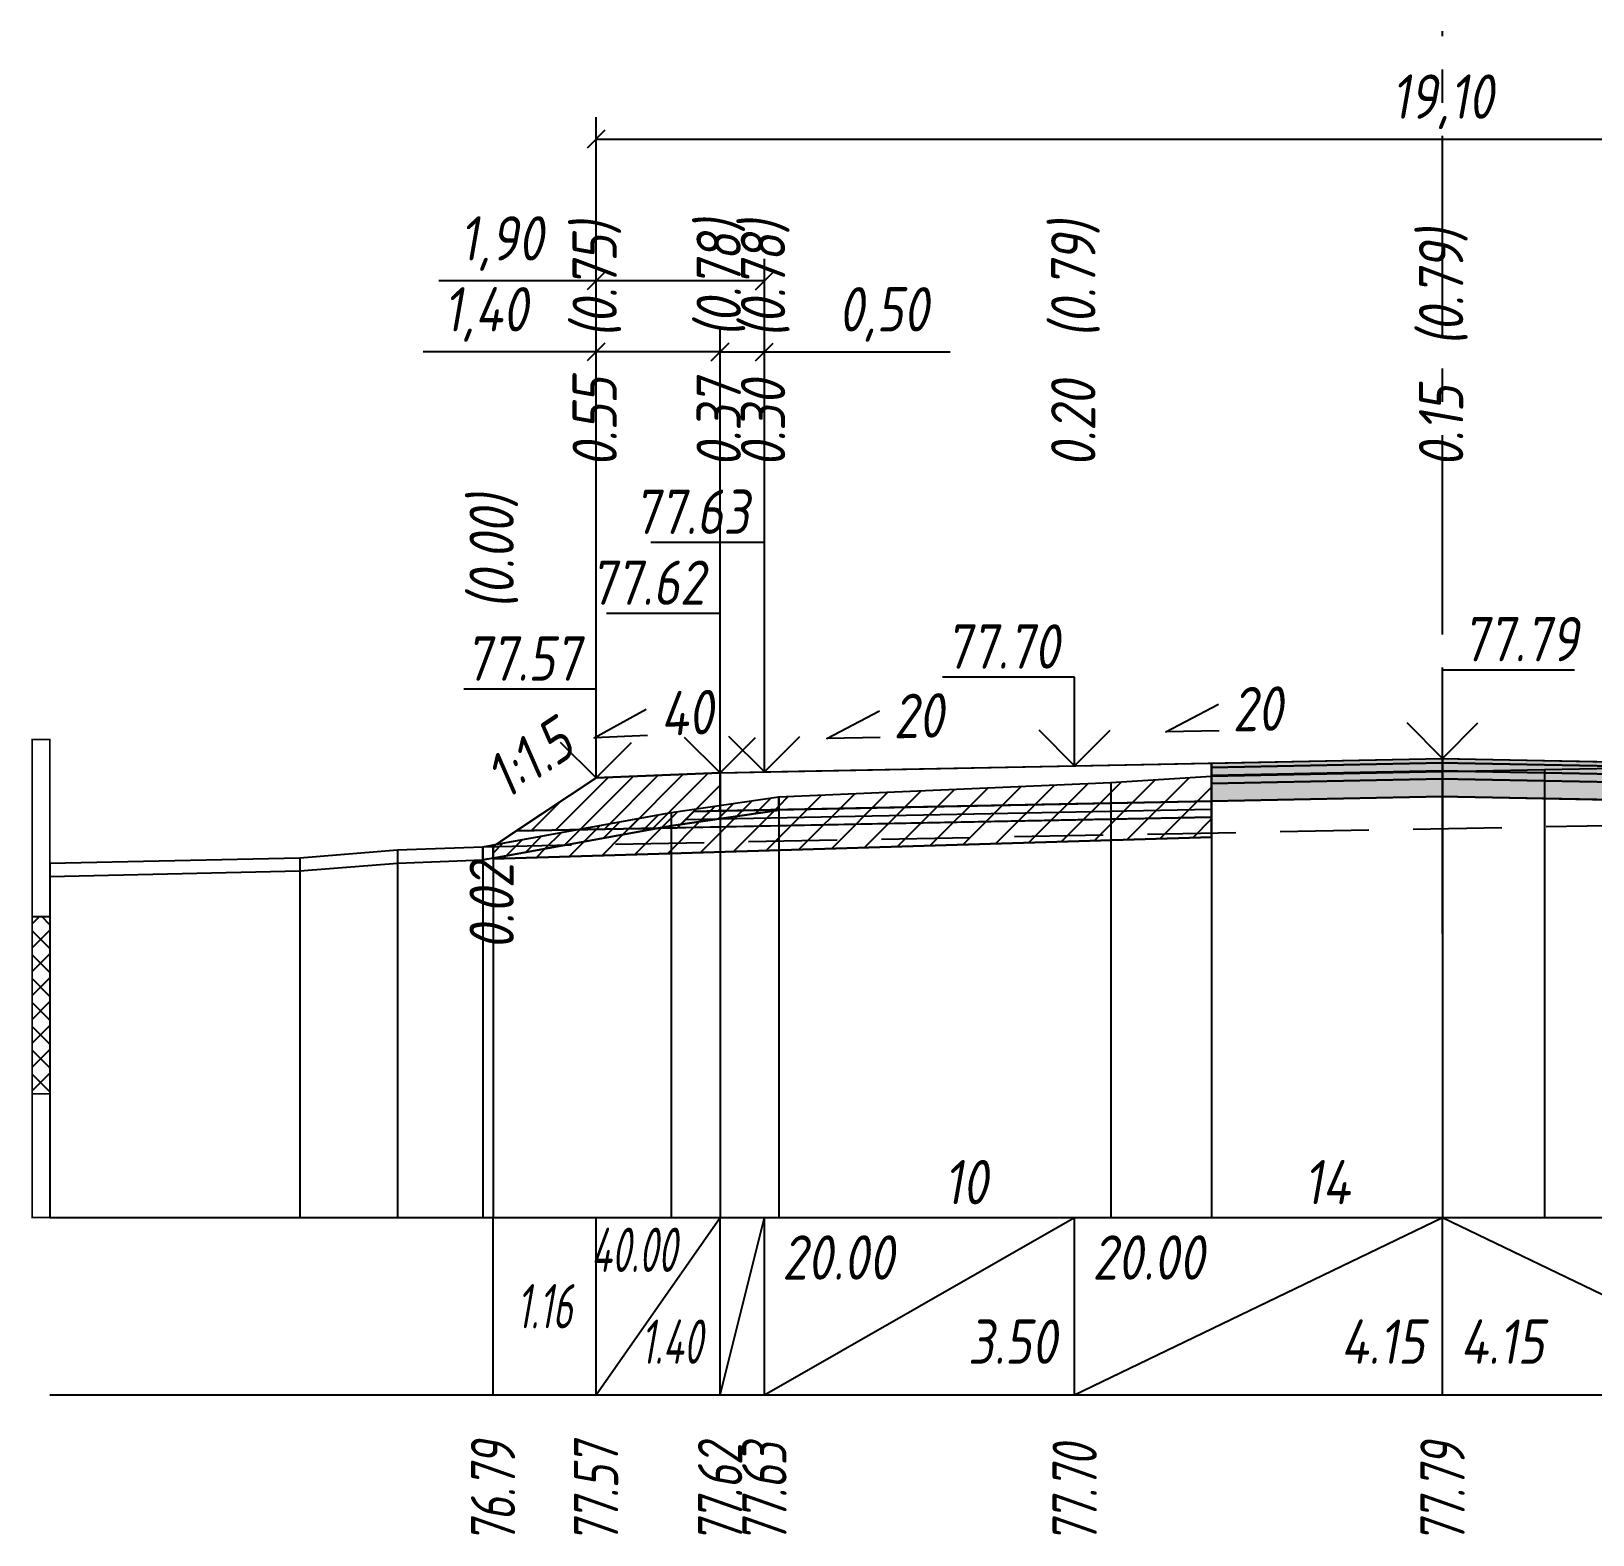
# Model space of a CAD drawing. Extents: x -717 to 1451, y -133302 to 233.
# Drawn here: x 78.9 to 167, y -18704.9 to -18620.1 of the extents above; entities that cross this region are included whole.
import ezdxf
from ezdxf.enums import TextEntityAlignment as Align

# ---------------------------------------------------------------- set-up
doc = ezdxf.new("R2010")
doc.units = 0
doc.linetypes.add('осевая2', pattern=[1.125, 0.75, -0.125, 0.125, -0.125])
doc.linetypes.add('штриховая', pattern=[0.75, 0.5, -0.25])
for name, color, linetype in [('Интерполированный поперечник', 2, 'Continuous'), ('Код_514', 1, 'Continuous'), ('Контур_0', 7, 'Continuous'), ('Контур_2521', 7, 'Continuous'), ('Контур_2564', 7, 'Continuous'), ('Контур_2660', 7, 'Continuous'), ('Контур_2665', 7, 'Continuous'), ('Контур_400', 7, 'Continuous'), ('Контур_508', 7, 'Continuous'), ('Контур_512', 7, 'Continuous'), ('Контур_513', 7, 'Continuous'), ('Контур_818', 7, 'Continuous'), ('Красный поперечник', 1, 'Continuous'), ('Линейка абсолютных высот', 7, 'Continuous'), ('Объём_2501', 7, 'Continuous'), ('Объём_2564', 7, 'Continuous'), ('Объём_2650', 7, 'Continuous'), ('Объём_2660', 7, 'Continuous'), ('Объём_2661', 7, 'Continuous'), ('Объём_2665', 7, 'Continuous'), ('Объём_2666', 7, 'Continuous'), ('Объём_2667', 7, 'Continuous'), ('Объём_2668', 7, 'Continuous'), ('Объём_2669', 7, 'Continuous'), ('Объём_2675', 7, 'Continuous'), ('Объём_2753', 7, 'Continuous'), ('Ось', 1, 'осевая2'), ('Откосы', 7, 'Continuous'), ('Отметки покрытия', 7, 'Continuous'), ('Рабочие отметки', 7, 'Continuous'), ('Рабочие отметки доп.', 7, 'Continuous'), ('Слои выравнивания', 7, 'Continuous'), ('Таблица', 7, 'Continuous'), ('Уклоны проезжей части', 7, 'Continuous'), ('Черный поперечник', 3, 'Continuous')]:
    doc.layers.add(name, color=color, linetype=linetype)
for name, color, linetype, true_color in [('Контур_2540', 2, 'Continuous', 0xffff00), ('Контур_2560', 2, 'Continuous', 0xffff00), ('Контур_2561', 7, 'Continuous', 0xff8040), ('Контур_2562', 3, 'Continuous', 0x00ff00), ('Контур_2563', 7, 'Continuous', 0xff8000), ('Контур_2570', 7, 'Continuous', 0x80ff00), ('Контур_2725', 7, 'Continuous', 0x323232), ('Контур_2736', 4, 'Continuous', 0x00ffff), ('Контур_2737', 4, 'Continuous', 0x00ffff), ('Контур_2738', 4, 'Continuous', 0x00ffff), ('Контур_2739', 4, 'Continuous', 0x00ffff), ('Контур_2741', 4, 'Continuous', 0x00ffff), ('Контур_2742', 4, 'Continuous', 0x00ffff), ('Контур_2743', 4, 'Continuous', 0x00ffff), ('Контур_2744', 7, 'Continuous', 0xa4ffff), ('Контур_2745', 7, 'Continuous', 0xa4ffff), ('Контур_2747', 4, 'Continuous', 0x00ffff), ('Контур_2748', 4, 'Continuous', 0x00ffff), ('Контур_2749', 4, 'Continuous', 0x00ffff), ('Контур_2750', 4, 'Continuous', 0x00ffff), ('Контур_2751', 4, 'Continuous', 0x00ffff), ('Контур_2752', 4, 'Continuous', 0x00ffff), ('Контур_2760', 7, 'Continuous', 0x323232), ('Контур_2761', 7, 'Continuous', 0x323232), ('Контур_2762', 7, 'Continuous', 0x323232), ('Контур_2763', 7, 'Continuous', 0x323232), ('Контур_402', 7, 'Continuous', 0xff6464), ('Контур_703', 4, 'Continuous', 0x00ffff), ('Контур_705', 4, 'Continuous', 0x00ffff), ('Контур_707', 4, 'Continuous', 0x00ffff), ('Контур_720', 131, 'Continuous', 0xaaffff), ('Объём_2500', 7, 'Continuous', 0xc0c0c0), ('Объём_2520', 7, 'Continuous', 0x80ffff), ('Объём_2540', 2, 'Continuous', 0xffff00), ('Объём_2560', 2, 'Continuous', 0xffff00), ('Объём_2561', 7, 'Continuous', 0xff8040), ('Объём_2562', 3, 'Continuous', 0x00ff00), ('Объём_2563', 7, 'Continuous', 0xff8000), ('Объём_2570', 7, 'Continuous', 0x80ff00), ('Объём_2600', 7, 'Continuous', 0x808000), ('Объём_2746', 2, 'Continuous', 0xffff00)]:
    doc.layers.add(name, color=color, linetype=linetype, true_color=true_color)
doc.styles.get("Standard").update_dxf_attribs({"font": 'txt', "height": 2.5})
doc.styles.add('М', font='romand.shx', dxfattribs={"width": 0.8, "oblique": 10, "height": 2.5})
doc.dimstyles.new('ISO-25', dxfattribs={"dimtxt": 2.5, "dimasz": 2.5, "dimexe": 1.25, "dimexo": 0.625, "dimtad": 1, "dimtxsty": 'Standard', "dimcen": 2.5, "dimadec": 0, "dimazin": 0, "dimtfac": 1, "dimtmove": 0, "dimatfit": 3, "dimfxl": 1, "dimarcsym": 0})

# ---------------------------------------------------------------- blocks, each defined once
blk = doc.blocks.new('_Oblique')
at = {"color": 0, "linetype": 'ByBlock', "lineweight": -2}
blk.add_line((-0.5, -0.5), (0.5, 0.5), dxfattribs=at)
blk = doc.blocks.new('*D442')
at = {"color": 0, "lineweight": -2, "transparency": 16777216}
for p, q in [((110.811, -18661.625), (110.811, -18636.905)), ((117.811, -18661.345), (117.811, -18636.905)), ((110.811, -18638.155), (101.057, -18638.155)), ((117.811, -18638.155), (110.811, -18638.155))]:
    blk.add_line(p, q, dxfattribs=at)
at = {"layer": 'Defpoints', "color": 0, "transparency": 16777216}
for p in [(117.811, -18638.155), (110.811, -18662.25), (117.811, -18661.97)]:
    blk.add_point(p, dxfattribs=at)
at = {"color": 0, "lineweight": -2, "transparency": 16777216, "rotation": 180}
blk.add_blockref('_Oblique', (110.811, -18638.155), dxfattribs=at)
at = {"color": 0, "lineweight": -2, "transparency": 16777216}
blk.add_blockref('_Oblique', (117.811, -18638.155), dxfattribs=at)
at = {"color": 0, "transparency": 16777216, "insert": (104.597, -18636.042), "char_height": 2.5, "width": 8.75, "attachment_point": 5, "style": 'М'}
blk.add_mtext('1,40', dxfattribs=at)
blk = doc.blocks.new('*D444')
at = {"color": 0, "lineweight": -2, "transparency": 16777216}
for p, q in [((117.811, -18661.345), (117.811, -18636.905)), ((120.311, -18661.295), (120.311, -18636.905)), ((117.811, -18638.155), (120.311, -18638.155)), ((120.311, -18638.155), (130.794, -18638.155))]:
    blk.add_line(p, q, dxfattribs=at)
at = {"layer": 'Defpoints', "color": 0, "transparency": 16777216}
for p in [(120.311, -18638.155), (117.811, -18661.97), (120.311, -18661.92)]:
    blk.add_point(p, dxfattribs=at)
at = {"color": 0, "lineweight": -2, "transparency": 16777216, "rotation": 180}
blk.add_blockref('_Oblique', (117.811, -18638.155), dxfattribs=at)
at = {"color": 0, "lineweight": -2, "transparency": 16777216}
blk.add_blockref('_Oblique', (120.311, -18638.155), dxfattribs=at)
at = {"color": 0, "transparency": 16777216, "insert": (127.033, -18636.042), "char_height": 2.5, "width": 9.16667, "attachment_point": 5, "style": 'М'}
blk.add_mtext('0,50', dxfattribs=at)
blk = doc.blocks.new('*D447')
at = {"color": 0, "lineweight": -2, "transparency": 16777216}
for p, q in [((110.811, -18661.625), (110.811, -18632.905)), ((120.311, -18661.295), (120.311, -18632.905)), ((110.811, -18634.155), (101.943, -18634.155)), ((120.311, -18634.155), (110.811, -18634.155))]:
    blk.add_line(p, q, dxfattribs=at)
at = {"layer": 'Defpoints', "color": 0, "transparency": 16777216}
for p in [(120.311, -18634.155), (110.811, -18662.25), (120.311, -18661.92)]:
    blk.add_point(p, dxfattribs=at)
at = {"color": 0, "lineweight": -2, "transparency": 16777216, "rotation": 180}
blk.add_blockref('_Oblique', (110.811, -18634.155), dxfattribs=at)
at = {"color": 0, "lineweight": -2, "transparency": 16777216}
blk.add_blockref('_Oblique', (120.311, -18634.155), dxfattribs=at)
at = {"color": 0, "transparency": 16777216, "insert": (105.483, -18632.042), "char_height": 2.5, "width": 8.75, "attachment_point": 5, "style": 'М'}
blk.add_mtext('1,90', dxfattribs=at)
blk = doc.blocks.new('*D448')
at = {"color": 0, "lineweight": -2, "transparency": 16777216}
for p, q in [((110.811, -18661.625), (110.811, -18624.905)), ((206.311, -18661.625), (206.311, -18624.905)), ((110.811, -18626.155), (206.311, -18626.155))]:
    blk.add_line(p, q, dxfattribs=at)
at = {"layer": 'Defpoints', "color": 0, "transparency": 16777216}
for p in [(206.311, -18626.155), (110.811, -18662.25), (206.311, -18662.25)]:
    blk.add_point(p, dxfattribs=at)
at = {"color": 0, "lineweight": -2, "transparency": 16777216, "rotation": 180}
blk.add_blockref('_Oblique', (110.811, -18626.155), dxfattribs=at)
at = {"color": 0, "lineweight": -2, "transparency": 16777216}
blk.add_blockref('_Oblique', (206.311, -18626.155), dxfattribs=at)
at = {"color": 0, "transparency": 16777216, "insert": (158.561, -18624.042), "char_height": 2.5, "width": 10.41667, "attachment_point": 5, "style": 'М'}
blk.add_mtext('19,10', dxfattribs=at)

msp = doc.modelspace()

# ---------------------------------------------------------------- hatches: boundary and pattern name
at = {"layer": 'Линейка абсолютных высот'}
h = msp.add_hatch(dxfattribs=at)
h.set_pattern_fill('ANSI37', scale=0.30000001, style=0)
h.paths.add_polyline_path([(80, -18680.021), (80, -18670.021), (79, -18670.021), (79, -18680.021)])
at = {"layer": 'Объём_2563'}
h = msp.add_hatch(dxfattribs=at)
h.set_pattern_fill('ANSI31', color=256, scale=0.3)
h.paths.add_polyline_path([(110.811, -18662.187), (117.811, -18661.907), (117.811, -18664.057), (116.311, -18664.087), (115.393, -18665.006), (106.311, -18665.187)])
at = {"layer": 'Объём_2570'}
h = msp.add_hatch(dxfattribs=at)
h.set_pattern_fill('ANSI31', color=256, scale=0.2)
h.paths.add_polyline_path([(121.119, -18664.005), (115.056, -18664.892), (105, -18666.717), (105, -18665.967), (115.056, -18664.142), (121.119, -18663.255)])
at = {"layer": 'Объём_2600'}
h = msp.add_hatch(dxfattribs=at)
h.set_pattern_fill('ANSI31', color=6, scale=0.4)
h.paths.add_polyline_path([(139.859, -18662.444), (145.539, -18662.088), (145.539, -18665.533), (105, -18666.749), (105, -18666.717), (115.056, -18664.892), (121.119, -18664.005), (121.119, -18663.255)])
at = {"layer": 'Слои выравнивания'}
for color, points in [(2, [(145.539, -18661.353), (158.561, -18661.092), (158.561, -18661.342), (145.539, -18661.603)]), (3, [(145.539, -18661.603), (158.561, -18661.342), (158.561, -18661.792), (145.539, -18662.053)]), (2, [(158.561, -18661.092), (159.419, -18661.11), (164.313, -18661.207), (170.243, -18661.326), (179.311, -18661.507), (182.51, -18661.571), (188.713, -18661.695), (194.306, -18661.807), (194.306, -18662.057), (188.713, -18661.945), (182.51, -18661.821), (179.311, -18661.757), (170.243, -18661.576), (164.313, -18661.457), (159.419, -18661.36), (158.561, -18661.342)]), (3, [(158.561, -18661.342), (159.419, -18661.36), (164.313, -18661.457), (170.243, -18661.576), (179.311, -18661.757), (182.51, -18661.821), (188.713, -18661.945), (194.306, -18662.057), (194.306, -18662.507), (188.713, -18662.395), (182.51, -18662.271), (179.311, -18662.207), (170.243, -18662.026), (164.313, -18661.907), (159.419, -18661.81), (158.561, -18661.792)]), (4, [(145.539, -18662.053), (158.561, -18661.792), (158.561, -18662.242), (145.539, -18662.503)]), (5, [(145.539, -18662.503), (158.561, -18662.242), (158.561, -18663.242), (145.539, -18663.503)]), (4, [(158.561, -18661.792), (159.419, -18661.81), (164.313, -18661.907), (170.243, -18662.026), (179.311, -18662.207), (182.51, -18662.271), (188.713, -18662.395), (194.306, -18662.507), (194.306, -18662.957), (188.713, -18662.845), (182.51, -18662.721), (179.311, -18662.657), (170.243, -18662.476), (164.313, -18662.357), (159.419, -18662.26), (158.561, -18662.242)]), (5, [(158.561, -18662.242), (159.419, -18662.26), (164.313, -18662.357), (170.243, -18662.476), (179.311, -18662.657), (182.51, -18662.721), (188.713, -18662.845), (194.306, -18662.957), (194.306, -18663.957), (188.713, -18663.845), (182.51, -18663.721), (179.311, -18663.657), (170.243, -18663.476), (164.313, -18663.357), (159.419, -18663.26), (158.561, -18663.242)])]:
    msp.add_hatch(color=color, dxfattribs=at).paths.add_polyline_path(points)

# ---------------------------------------------------------------- linework, layer by layer
at = {"layer": 'Интерполированный поперечник', "linetype": 'штриховая', "ltscale": 10, "flags": 128}
msp.add_lwpolyline([(104.42, -18666.072), (223.152, -18663.826)], dxfattribs=at)
at = {"layer": 'Код_514'}
for p, q in [((105, -18697), (105, -18687)), ((110.811, -18697), (110.811, -18687)), ((110.811, -18697), (117.811, -18687)), ((117.811, -18697), (117.811, -18687)), ((117.811, -18697), (120.311, -18687)), ((120.311, -18697), (120.311, -18687)), ((120.311, -18697), (137.811, -18687)), ((137.811, -18697), (137.811, -18687)), ((137.811, -18697), (158.561, -18687)), ((158.561, -18697), (158.561, -18687)), ((158.561, -18687), (179.311, -18697))]:
    msp.add_line(p, q, dxfattribs=at)
at = {"layer": 'Контур_0', "flags": 128}
for points in [[(117.811, -18661.907), (145.539, -18661.353), (145.539, -18663.503), (117.811, -18664.057), (117.811, -18661.907), (117.811, -18661.907)], [(110.811, -18662.187), (105, -18666.062), (105, -18666.062), (105, -18666.062), (105, -18666.062), (105, -18666.062), (105, -18666.062), (105, -18666.062), (105, -18666.062), (105, -18666.062), (105, -18666.062), (105, -18666.062), (105, -18666.062), (105, -18666.062), (105, -18666.062), (105, -18666.062)], [(110.811, -18662.187), (105, -18666.062), (105, -18666.062), (105, -18666.062), (105, -18666.062), (105, -18666.062), (105, -18666.062), (105, -18666.062), (105, -18666.062), (105, -18666.062), (105, -18666.062), (105, -18666.062), (105, -18666.062), (105, -18666.062), (105, -18666.062), (105, -18666.062), (105, -18666.062), (105, -18666.062), (105, -18666.062), (105, -18666.062), (105, -18666.062), (105, -18666.062), (105, -18666.062), (105, -18666.062), (105, -18666.062), (105, -18666.062), (105, -18666.062), (105, -18666.062), (105, -18666.062), (105, -18666.062)], [(106.311, -18665.187), (115.393, -18665.006), (116.311, -18664.087), (117.811, -18664.057)], [(116.311, -18664.087), (145.539, -18663.503), (145.539, -18664.403), (115.393, -18665.006), (116.311, -18664.087), (116.311, -18664.087)]]:
    msp.add_lwpolyline(points, dxfattribs=at)
at = {"layer": 'Контур_2521', "color": 250, "flags": 128}
msp.add_lwpolyline([(115.852, -18664.547), (145.539, -18663.953)], dxfattribs=at)
at = {"layer": 'Контур_2540', "flags": 128}
msp.add_lwpolyline([(106.311, -18665.187), (145.539, -18664.403), (145.539, -18665.533), (105, -18666.749), (105, -18666.062), (106.311, -18665.187), (106.311, -18665.187)], dxfattribs=at)
at = {"layer": 'Контур_2560', "flags": 128}
msp.add_lwpolyline([(110.811, -18662.187), (110.811, -18662.187), (110.811, -18662.187), (117.811, -18661.907)], dxfattribs=at)
at = {"layer": 'Контур_2561', "flags": 128}
msp.add_lwpolyline([(117.811, -18661.907), (117.811, -18661.907), (110.811, -18662.187), (110.811, -18662.187), (117.811, -18661.907)], dxfattribs=at)
at = {"layer": 'Контур_2562', "flags": 128}
msp.add_lwpolyline([(110.811, -18662.187), (110.811, -18662.187), (110.811, -18662.187), (110.811, -18662.187), (110.811, -18662.187)], dxfattribs=at)
at = {"layer": 'Контур_2563', "flags": 128}
msp.add_lwpolyline([(110.811, -18662.187), (117.811, -18661.907), (117.811, -18664.057), (116.311, -18664.087), (115.393, -18665.006), (106.311, -18665.187), (110.811, -18662.187), (110.811, -18662.187)], dxfattribs=at)
at = {"layer": 'Контур_2564', "flags": 128}
msp.add_lwpolyline([(110.811, -18662.187), (117.811, -18661.907)], dxfattribs=at)
at = {"layer": 'Контур_2570', "flags": 128}
msp.add_lwpolyline([(80, -18667.75), (94.1, -18667.443), (99.607, -18667.003), (104.42, -18666.822), (104.42, -18666.822), (115.056, -18664.892), (121.119, -18664.005), (121.119, -18663.255), (139.859, -18662.444), (145.539, -18662.088), (158.561, -18661.827), (164.313, -18661.711), (170.243, -18661.608)], dxfattribs=at)
at = {"layer": 'Контур_2660', "flags": 128}
msp.add_lwpolyline([(105, -18666.749), (145.539, -18665.533)], dxfattribs=at)
at = {"layer": 'Контур_2665', "flags": 128}
msp.add_lwpolyline([(110.811, -18662.187), (110.811, -18662.187)], dxfattribs=at)
at = {"layer": 'Контур_2725', "flags": 128}
msp.add_lwpolyline([(145.539, -18663.503), (158.561, -18663.242), (159.419, -18663.26), (164.313, -18663.357), (170.243, -18663.476), (179.311, -18663.657), (182.51, -18663.721), (188.713, -18663.845), (194.306, -18663.957)], dxfattribs=at)
at = {"layer": 'Контур_2736', "flags": 128}
msp.add_lwpolyline([(110.811, -18662.187), (105, -18666.062)], dxfattribs=at)
at = {"layer": 'Контур_2737', "flags": 128}
msp.add_lwpolyline([(105, -18666.062), (105, -18666.062)], dxfattribs=at)
at = {"layer": 'Контур_2738', "flags": 128}
msp.add_lwpolyline([(105, -18666.062), (105, -18666.062)], dxfattribs=at)
at = {"layer": 'Контур_2739', "flags": 128}
msp.add_lwpolyline([(105, -18666.062), (105, -18666.062)], dxfattribs=at)
at = {"layer": 'Контур_2741', "flags": 128}
msp.add_lwpolyline([(105, -18666.062), (105, -18666.062)], dxfattribs=at)
at = {"layer": 'Контур_2742', "flags": 128}
msp.add_lwpolyline([(105, -18666.062), (105, -18666.062)], dxfattribs=at)
at = {"layer": 'Контур_2743', "flags": 128}
msp.add_lwpolyline([(105, -18666.062), (105, -18666.062)], dxfattribs=at)
at = {"layer": 'Контур_2744', "flags": 128}
msp.add_lwpolyline([(105, -18666.062), (105, -18666.062)], dxfattribs=at)
msp.add_lwpolyline([(105, -18666.062), (105, -18666.062)], dxfattribs=at)
msp.add_lwpolyline([(105, -18666.062), (105, -18666.062)], dxfattribs=at)
msp.add_lwpolyline([(105, -18666.062), (105, -18666.062)], dxfattribs=at)
msp.add_lwpolyline([(105, -18666.062), (105, -18666.062)], dxfattribs=at)
msp.add_lwpolyline([(105, -18666.062), (105, -18666.062)], dxfattribs=at)
at = {"layer": 'Контур_2745', "flags": 128}
msp.add_lwpolyline([(105, -18666.062), (105, -18666.062)], dxfattribs=at)
msp.add_lwpolyline([(105, -18666.062), (105, -18666.062)], dxfattribs=at)
msp.add_lwpolyline([(105, -18666.062), (105, -18666.062)], dxfattribs=at)
msp.add_lwpolyline([(105, -18666.062), (105, -18666.062)], dxfattribs=at)
msp.add_lwpolyline([(105, -18666.062), (105, -18666.062)], dxfattribs=at)
msp.add_lwpolyline([(105, -18666.062), (105, -18666.062)], dxfattribs=at)
at = {"layer": 'Контур_2747', "flags": 128}
msp.add_lwpolyline([(105, -18666.062), (105, -18666.062)], dxfattribs=at)
at = {"layer": 'Контур_2748', "flags": 128}
msp.add_lwpolyline([(105, -18666.062), (105, -18666.062)], dxfattribs=at)
at = {"layer": 'Контур_2749', "flags": 128}
msp.add_lwpolyline([(105, -18666.062), (105, -18666.062)], dxfattribs=at)
at = {"layer": 'Контур_2750', "flags": 128}
msp.add_lwpolyline([(105, -18666.062), (105, -18666.062)], dxfattribs=at)
at = {"layer": 'Контур_2751', "flags": 128}
msp.add_lwpolyline([(105, -18666.062), (105, -18666.062)], dxfattribs=at)
at = {"layer": 'Контур_2752', "flags": 128}
msp.add_lwpolyline([(105, -18666.062), (105, -18666.062)], dxfattribs=at)
at = {"layer": 'Контур_2760', "flags": 128}
msp.add_lwpolyline([(145.539, -18661.353), (158.561, -18661.092), (159.419, -18661.11), (164.313, -18661.207), (170.243, -18661.326), (179.311, -18661.507), (182.51, -18661.571), (188.713, -18661.695), (194.306, -18661.807)], dxfattribs=at)
at = {"layer": 'Контур_2761', "flags": 128}
msp.add_lwpolyline([(145.539, -18661.603), (158.561, -18661.342), (159.419, -18661.36), (164.313, -18661.457), (170.243, -18661.576), (179.311, -18661.757), (182.51, -18661.821), (188.713, -18661.945), (194.306, -18662.057)], dxfattribs=at)
at = {"layer": 'Контур_2762', "flags": 128}
msp.add_lwpolyline([(145.539, -18662.053), (158.561, -18661.792), (159.419, -18661.81), (164.313, -18661.907), (170.243, -18662.026), (179.311, -18662.207), (182.51, -18662.271), (188.713, -18662.395), (194.306, -18662.507)], dxfattribs=at)
at = {"layer": 'Контур_2763', "flags": 128}
msp.add_lwpolyline([(145.539, -18662.503), (158.561, -18662.242), (159.419, -18662.26), (164.313, -18662.357), (170.243, -18662.476), (179.311, -18662.657), (182.51, -18662.721), (188.713, -18662.845), (194.306, -18662.957)], dxfattribs=at)
at = {"layer": 'Контур_400', "flags": 128}
for points in [[(117.811, -18661.907), (120.311, -18661.857), (120.311, -18661.857), (120.311, -18661.857), (120.311, -18661.857), (120.311, -18661.857), (120.311, -18661.857), (137.811, -18661.507), (158.561, -18661.092)], [(158.561, -18661.092), (179.311, -18661.507), (196.811, -18661.857), (196.811, -18661.857), (196.811, -18661.857), (196.811, -18661.857), (196.811, -18661.857), (196.811, -18661.857), (199.311, -18661.907)]]:
    msp.add_lwpolyline(points, dxfattribs=at)
at = {"layer": 'Контур_402', "flags": 128}
msp.add_lwpolyline([(105, -18666.749), (145.539, -18665.533), (145.539, -18663.503), (158.561, -18663.242), (194.306, -18663.957), (194.306, -18666.215), (213.203, -18666.782)], dxfattribs=at)
at = {"layer": 'Контур_508', "flags": 128}
msp.add_lwpolyline([(105, -18666.749), (145.539, -18665.533), (145.539, -18663.503), (158.561, -18663.242), (194.306, -18663.957), (194.306, -18666.215), (213.203, -18666.782), (213.203, -18665.903), (213.885, -18665.903), (216.82, -18663.946)], dxfattribs=at)
at = {"layer": 'Контур_512', "flags": 128}
msp.add_lwpolyline([(105, -18666.749), (145.539, -18665.533)], dxfattribs=at)
at = {"layer": 'Контур_513', "flags": 128}
msp.add_lwpolyline([(105, -18666.749), (145.539, -18665.533), (145.539, -18663.503), (158.561, -18663.242), (194.306, -18663.957), (194.306, -18666.215), (213.203, -18666.782), (213.203, -18665.903), (213.885, -18665.903), (216.82, -18663.946)], dxfattribs=at)
at = {"layer": 'Контур_703', "flags": 128}
for points in [[(110.811, -18662.187), (105, -18666.062)], [(105, -18666.062), (105, -18666.062)]]:
    msp.add_lwpolyline(points, dxfattribs=at)
at = {"layer": 'Контур_705', "flags": 128}
msp.add_lwpolyline([(105, -18666.062), (105, -18666.062)], dxfattribs=at)
at = {"layer": 'Контур_707', "flags": 128}
msp.add_lwpolyline([(105, -18666.062), (105, -18666.062)], dxfattribs=at)
at = {"layer": 'Контур_720', "flags": 128}
msp.add_lwpolyline([(105, -18666.062), (105, -18666.062)], dxfattribs=at)
at = {"layer": 'Контур_818', "flags": 128}
msp.add_lwpolyline([(105, -18666.717), (115.056, -18664.892), (121.119, -18664.005), (121.119, -18663.255), (139.859, -18662.444), (145.539, -18662.088), (158.561, -18661.827), (164.313, -18661.711), (170.243, -18661.608), (188.713, -18661.929), (194.306, -18662.045), (210.89, -18662.997), (215.607, -18663.303), (215.611, -18663.299), (215.611, -18664.049), (216.82, -18664.137)], dxfattribs=at)
at = {"layer": 'Красный поперечник'}
for p, q in [((120.311, -18661.857), (137.811, -18661.507)), ((137.811, -18661.507), (158.561, -18661.092)), ((158.561, -18661.092), (179.311, -18661.507)), ((105, -18666.062), (110.811, -18662.187)), ((110.811, -18662.187), (117.811, -18661.907)), ((117.811, -18661.907), (120.311, -18661.857)), ((145.539, -18665.533), (145.539, -18687)), ((105, -18666.749), (105, -18687))]:
    msp.add_line(p, q, dxfattribs=at)
at = {"layer": 'Линейка абсолютных высот', "color": 7, "const_width": 0.1, "flags": 128}
for points in [[(80, -18670.021), (80, -18660.021), (79, -18660.021), (79, -18670.021), (80, -18670.021)], [(80, -18680.021), (80, -18670.021), (79, -18670.021), (79, -18680.021), (80, -18680.021)], [(80, -18687), (80, -18680.021), (79, -18680.021), (79, -18687), (80, -18687)]]:
    msp.add_lwpolyline(points, dxfattribs=at)
at = {"layer": 'Объём_2500', "flags": 128}
msp.add_lwpolyline([(117.811, -18661.907), (145.539, -18661.353), (145.539, -18663.503), (117.811, -18664.057), (117.811, -18661.907), (117.811, -18661.907)], dxfattribs=at)
at = {"layer": 'Объём_2501', "flags": 128}
for points in [[(117.811, -18661.907), (120.311, -18661.857), (120.311, -18661.857), (120.311, -18661.857), (120.311, -18661.857), (120.311, -18661.857), (120.311, -18661.857), (137.811, -18661.507), (158.561, -18661.092)], [(158.561, -18661.092), (179.311, -18661.507), (196.811, -18661.857), (196.811, -18661.857), (196.811, -18661.857), (196.811, -18661.857), (196.811, -18661.857), (196.811, -18661.857), (199.311, -18661.907)]]:
    msp.add_lwpolyline(points, dxfattribs=at)
at = {"layer": 'Объём_2520', "color": 250, "flags": 128}
msp.add_lwpolyline([(116.311, -18664.087), (145.539, -18663.503), (145.539, -18664.403), (115.393, -18665.006), (116.311, -18664.087), (116.311, -18664.087)], dxfattribs=at)
at = {"layer": 'Объём_2540', "flags": 128}
msp.add_lwpolyline([(106.311, -18665.187), (145.539, -18664.403), (145.539, -18665.533), (105, -18666.749), (105, -18666.062), (106.311, -18665.187), (106.311, -18665.187)], dxfattribs=at)
at = {"layer": 'Объём_2560', "flags": 128}
msp.add_lwpolyline([(110.811, -18662.187), (110.811, -18662.187), (110.811, -18662.187), (117.811, -18661.907)], dxfattribs=at)
at = {"layer": 'Объём_2561', "flags": 128}
msp.add_lwpolyline([(117.811, -18661.907), (117.811, -18661.907), (110.811, -18662.187), (110.811, -18662.187), (117.811, -18661.907)], dxfattribs=at)
at = {"layer": 'Объём_2562', "flags": 128}
msp.add_lwpolyline([(110.811, -18662.187), (110.811, -18662.187), (110.811, -18662.187), (110.811, -18662.187), (110.811, -18662.187)], dxfattribs=at)
at = {"layer": 'Объём_2563', "color": 250, "flags": 128}
msp.add_lwpolyline([(110.811, -18662.187), (117.811, -18661.907), (117.811, -18664.057), (116.311, -18664.087), (115.393, -18665.006), (106.311, -18665.187), (110.811, -18662.187), (110.811, -18662.187)], dxfattribs=at)
at = {"layer": 'Объём_2564', "flags": 128}
msp.add_lwpolyline([(110.811, -18662.187), (117.811, -18661.907)], dxfattribs=at)
at = {"layer": 'Объём_2570', "flags": 128}
msp.add_lwpolyline([(121.119, -18664.005), (115.056, -18664.892), (105, -18666.717), (105, -18665.967), (115.056, -18664.142), (121.119, -18663.255), (121.119, -18664.005), (121.119, -18664.005)], dxfattribs=at)
at = {"layer": 'Объём_2600', "color": 5, "flags": 128}
msp.add_lwpolyline([(104.42, -18666.822), (104.42, -18666.072), (105, -18666.062), (105, -18666.717), (104.42, -18666.822), (104.42, -18666.822)], dxfattribs=at)
at = {"layer": 'Объём_2650', "color": 6, "flags": 128}
msp.add_lwpolyline([(139.859, -18662.444), (145.539, -18662.088), (145.539, -18665.533), (105, -18666.749), (105, -18666.717), (115.056, -18664.892), (121.119, -18664.005), (121.119, -18663.255), (139.859, -18662.444), (139.859, -18662.444)], dxfattribs=at)
at = {"layer": 'Объём_2660', "flags": 128}
msp.add_lwpolyline([(105, -18666.749), (145.539, -18665.533)], dxfattribs=at)
at = {"layer": 'Объём_2661', "flags": 128}
msp.add_lwpolyline([(110.811, -18662.187), (105, -18666.062)], dxfattribs=at)
at = {"layer": 'Объём_2665', "flags": 128}
msp.add_lwpolyline([(110.811, -18662.187), (110.811, -18662.187)], dxfattribs=at)
at = {"layer": 'Объём_2666', "flags": 128}
msp.add_lwpolyline([(110.811, -18662.187), (105, -18666.062)], dxfattribs=at)
at = {"layer": 'Объём_2667', "flags": 128}
msp.add_lwpolyline([(105, -18666.062), (105, -18666.062)], dxfattribs=at)
msp.add_lwpolyline([(105, -18666.062), (105, -18666.062)], dxfattribs=at)
at = {"layer": 'Объём_2668', "flags": 128}
msp.add_lwpolyline([(105, -18666.062), (105, -18666.062)], dxfattribs=at)
msp.add_lwpolyline([(105, -18666.062), (105, -18666.062)], dxfattribs=at)
at = {"layer": 'Объём_2669', "flags": 128}
msp.add_lwpolyline([(105, -18666.062), (105, -18666.062)], dxfattribs=at)
msp.add_lwpolyline([(105, -18666.062), (105, -18666.062)], dxfattribs=at)
at = {"layer": 'Объём_2675', "flags": 128}
msp.add_lwpolyline([(105, -18666.062), (105, -18666.062)], dxfattribs=at)
msp.add_lwpolyline([(105, -18666.062), (105, -18666.062)], dxfattribs=at)
msp.add_lwpolyline([(105, -18666.062), (105, -18666.062)], dxfattribs=at)
msp.add_lwpolyline([(105, -18666.062), (105, -18666.062)], dxfattribs=at)
msp.add_lwpolyline([(105, -18666.062), (105, -18666.062)], dxfattribs=at)
msp.add_lwpolyline([(105, -18666.062), (105, -18666.062)], dxfattribs=at)
msp.add_lwpolyline([(105, -18666.062), (105, -18666.062)], dxfattribs=at)
msp.add_lwpolyline([(105, -18666.062), (105, -18666.062)], dxfattribs=at)
msp.add_lwpolyline([(105, -18666.062), (105, -18666.062)], dxfattribs=at)
msp.add_lwpolyline([(105, -18666.062), (105, -18666.062)], dxfattribs=at)
msp.add_lwpolyline([(105, -18666.062), (105, -18666.062)], dxfattribs=at)
msp.add_lwpolyline([(105, -18666.062), (105, -18666.062)], dxfattribs=at)
at = {"layer": 'Объём_2746', "flags": 128}
msp.add_lwpolyline([(115.056, -18664.892), (121.119, -18664.005), (121.119, -18663.255), (139.859, -18662.444), (145.539, -18662.088), (145.539, -18665.533), (105, -18666.749), (105, -18666.717), (115.056, -18664.892), (115.056, -18664.892)], dxfattribs=at)
at = {"layer": 'Объём_2753', "flags": 128}
msp.add_lwpolyline([(145.539, -18661.353), (145.539, -18661.353)], dxfattribs=at)
at = {"layer": 'Ось', "ltscale": 15}
msp.add_line((158.561, -18670.971), (158.561, -18620.063), dxfattribs=at)
at = {"layer": 'Откосы', "color": 1, "flags": 128}
for points in [[(145.96, -18659.533), (142.961, -18659.593), (145.93, -18658.033)], [(113.708, -18659.805), (110.711, -18659.925), (113.648, -18658.306)], [(126.835, -18659.916), (123.836, -18659.976), (126.805, -18658.416)]]:
    msp.add_lwpolyline(points, dxfattribs=at)
at = {"layer": 'Отметки покрытия', "color": 1}
for p, q in [((120.311, -18648.907), (113.911, -18648.907)), ((120.311, -18661.857), (120.311, -18648.907)), ((117.811, -18652.907), (111.411, -18652.907)), ((117.811, -18661.907), (117.811, -18652.907)), ((158.561, -18661.092), (158.561, -18656.092)), ((158.561, -18656.092), (166.011, -18656.092)), ((110.811, -18657.187), (103.361, -18657.187)), ((110.811, -18662.187), (110.811, -18657.187)), ((137.811, -18656.507), (130.361, -18656.507)), ((137.811, -18661.507), (137.811, -18656.507)), ((120.311, -18661.857), (118.311, -18659.857)), ((120.311, -18661.857), (122.311, -18659.857)), ((137.811, -18661.507), (135.811, -18659.507)), ((137.811, -18661.507), (139.811, -18659.507)), ((158.561, -18661.092), (156.561, -18659.092)), ((158.561, -18661.092), (160.561, -18659.092)), ((110.811, -18662.187), (108.811, -18660.187)), ((110.811, -18662.187), (112.811, -18660.187)), ((117.811, -18661.907), (115.811, -18659.907)), ((117.811, -18661.907), (119.811, -18659.907))]:
    msp.add_line(p, q, dxfattribs=at)
at = {"layer": 'Слои выравнивания'}
for p, q in [((145.539, -18661.353), (145.539, -18687)), ((158.561, -18661.092), (158.561, -18687)), ((117.811, -18661.907), (117.811, -18687))]:
    msp.add_line(p, q, dxfattribs=at)
at = {"layer": 'Слои выравнивания', "color": 2, "flags": 128}
for points in [[(145.539, -18661.353), (158.561, -18661.092), (158.561, -18661.342), (145.539, -18661.603)], [(158.561, -18661.092), (159.419, -18661.11), (164.313, -18661.207), (170.243, -18661.326), (179.311, -18661.507), (182.51, -18661.571), (188.713, -18661.695), (194.306, -18661.807), (194.306, -18662.057), (188.713, -18661.945), (182.51, -18661.821), (179.311, -18661.757), (170.243, -18661.576), (164.313, -18661.457), (159.419, -18661.36), (158.561, -18661.342)]]:
    msp.add_lwpolyline(points, close=True, dxfattribs=at)
at = {"layer": 'Слои выравнивания', "color": 3, "flags": 128}
for points in [[(145.539, -18661.603), (158.561, -18661.342), (158.561, -18661.792), (145.539, -18662.053)], [(158.561, -18661.342), (159.419, -18661.36), (164.313, -18661.457), (170.243, -18661.576), (179.311, -18661.757), (182.51, -18661.821), (188.713, -18661.945), (194.306, -18662.057), (194.306, -18662.507), (188.713, -18662.395), (182.51, -18662.271), (179.311, -18662.207), (170.243, -18662.026), (164.313, -18661.907), (159.419, -18661.81), (158.561, -18661.792)]]:
    msp.add_lwpolyline(points, close=True, dxfattribs=at)
at = {"layer": 'Слои выравнивания', "color": 4, "flags": 128}
for points in [[(145.539, -18662.053), (158.561, -18661.792), (158.561, -18662.242), (145.539, -18662.503)], [(158.561, -18661.792), (159.419, -18661.81), (164.313, -18661.907), (170.243, -18662.026), (179.311, -18662.207), (182.51, -18662.271), (188.713, -18662.395), (194.306, -18662.507), (194.306, -18662.957), (188.713, -18662.845), (182.51, -18662.721), (179.311, -18662.657), (170.243, -18662.476), (164.313, -18662.357), (159.419, -18662.26), (158.561, -18662.242)]]:
    msp.add_lwpolyline(points, close=True, dxfattribs=at)
at = {"layer": 'Слои выравнивания', "color": 5, "flags": 128}
for points in [[(145.539, -18662.503), (158.561, -18662.242), (158.561, -18663.242), (145.539, -18663.503)], [(158.561, -18662.242), (159.419, -18662.26), (164.313, -18662.357), (170.243, -18662.476), (179.311, -18662.657), (182.51, -18662.721), (188.713, -18662.845), (194.306, -18662.957), (194.306, -18663.957), (188.713, -18663.845), (182.51, -18663.721), (179.311, -18663.657), (170.243, -18663.476), (164.313, -18663.357), (159.419, -18663.26), (158.561, -18663.242)]]:
    msp.add_lwpolyline(points, close=True, dxfattribs=at)
at = {"layer": 'Таблица'}
for p, q in [((80, -18687), (241.82, -18687)), ((80, -18697), (241.82, -18697))]:
    msp.add_line(p, q, dxfattribs=at)
at = {"layer": 'Черный поперечник', "color": 7}
for p, q in [((139.859, -18662.444), (139.859, -18687)), ((145.539, -18662.088), (145.539, -18687)), ((158.561, -18661.827), (158.561, -18687)), ((164.313, -18661.711), (164.313, -18687)), ((121.119, -18663.255), (121.119, -18687)), ((115.056, -18664.142), (115.056, -18687)), ((94.1, -18666.693), (94.1, -18687)), ((99.607, -18666.253), (99.607, -18687)), ((104.42, -18666.072), (104.42, -18687)), ((80, -18667), (80, -18687))]:
    msp.add_line(p, q, dxfattribs=at)
at = {"layer": 'Черный поперечник', "flags": 128}
msp.add_lwpolyline([(80, -18667), (94.1, -18666.693), (99.607, -18666.253), (104.42, -18666.072), (115.056, -18664.142), (121.119, -18663.255), (139.859, -18662.444), (145.539, -18662.088), (158.561, -18661.827), (164.313, -18661.711), (170.243, -18661.608), (188.713, -18661.929), (194.306, -18662.045), (210.89, -18662.997), (215.607, -18663.303), (215.611, -18663.299), (217.911, -18663.466), (223.152, -18663.826), (227.64, -18663.381), (239.307, -18662.407), (241.82, -18662.292)], dxfattribs=at)

# ---------------------------------------------------------------- texts
at = {"layer": 'Код_514', "style": 'М', "oblique": 10}
for s, width, p in [('40.00', 0.6, (110.514, -18687.568)), ('20.00', 0.8, (121.311, -18688)), ('20.00', 0.8, (138.811, -18688))]:
    msp.add_text(s, height=2.5, dxfattribs=dict(at, width=width)).set_placement(p, align=Align.TOP_LEFT)
at = {"layer": 'Код_514', "style": 'М', "oblique": 10, "width": 0.6}
msp.add_text('1.16', height=2.5, dxfattribs=at).set_placement((107.906, -18692), align=Align.MIDDLE_CENTER)
at = {"layer": 'Код_514', "style": 'М', "oblique": 10}
for s, width, p in [('1.40', 0.6, (116.811, -18696)), ('3.50', 0.8, (136.811, -18696)), ('4.15', 0.8, (157.561, -18696))]:
    msp.add_text(s, height=2.5, dxfattribs=dict(at, width=width)).set_placement(p, align=Align.BOTTOM_RIGHT)
at = {"layer": 'Код_514', "style": 'М', "oblique": 10, "width": 0.8}
msp.add_text('4.15', height=2.5, dxfattribs=at).set_placement((159.561, -18696), align=Align.BOTTOM_LEFT)
at = {"layer": 'Код_514', "style": 'М', "oblique": 10, "width": 0.7}
for s, p in [('76.79', (105, -18705.382)), ('77.57', (110.811, -18705.382)), ('77.62', (117.811, -18705.382)), ('77.63', (120.311, -18705.382)), ('77.79', (158.561, -18705.382)), ('77.70', (137.811, -18705.382))]:
    msp.add_text(s, height=2.5, rotation=90, dxfattribs=at).set_placement(p, align=Align.MIDDLE_LEFT)
at = {"layer": 'Отметки покрытия', "color": 1, "style": 'М', "oblique": 10, "width": 0.8}
for s, p in [('77.63', (119.452, -18649.176)), ('77.62', (116.952, -18653.176)), ('77.70', (136.952, -18656.776)), ('77.57', (109.952, -18657.456))]:
    msp.add_text(s, height=2.5, dxfattribs=at).set_placement(p, align=Align.BOTTOM_RIGHT)
msp.add_text('77.79', height=2.5, dxfattribs=at).set_placement((159.702, -18656.361), align=Align.BOTTOM_LEFT)
at = {"layer": 'Рабочие отметки', "color": 1, "style": 'М', "oblique": 10, "width": 0.8}
for s, p in [('0.55', (110.733, -18644.657)), ('0.37', (117.733, -18644.657)), ('0.30', (120.233, -18644.657)), ('0.20', (137.733, -18644.657)), ('0.15', (158.483, -18644.657))]:
    msp.add_text(s, height=2.5, rotation=90, dxfattribs=at).set_placement(p, align=Align.MIDDLE_LEFT)
msp.add_text('0.02', height=2.5, rotation=90, dxfattribs=at).set_placement((104.922, -18666.992), align=Align.MIDDLE_RIGHT)
at = {"layer": 'Рабочие отметки доп.', "color": 1, "style": 'М', "oblique": 10, "width": 0.8}
for s, p in [('(0.75)', (110.733, -18637.357)), ('(0.78)', (117.733, -18637.307)), ('(0.78)', (120.233, -18637.357)), ('(0.79)', (137.733, -18637.357)), ('(0.79)', (158.483, -18637.807)), ('(0.00)', (104.922, -18652.647))]:
    msp.add_text(s, height=2.5, rotation=90, dxfattribs=at).set_placement(p, align=Align.MIDDLE_LEFT)
at = {"layer": 'Слои выравнивания', "style": 'М', "oblique": 10, "width": 0.8}
for s, p in [('10', (131.675, -18687)), ('14', (152.05, -18687))]:
    msp.add_text(s, height=2.5, dxfattribs=at).set_placement(p, align=Align.BOTTOM_CENTER)
at = {"layer": 'Уклоны проезжей части', "color": 1, "style": 'М', "oblique": 10, "width": 0.8}
for s, rotation, p in [('40', 2.29061, (116.013, -18660.521)), ('20', 1.14576, (148.166, -18660.3)), ('20', 1.14576, (129.041, -18660.683)), ('1:1.5', 33.69007, (108.169, -18662.739))]:
    msp.add_text(s, height=2.5, rotation=rotation, dxfattribs=at).set_placement(p, align=Align.BOTTOM_CENTER)

# ---------------------------------------------------------------- dimensions: what is measured, and where the dimension line sits
at = {"color": 5}
dim = msp.add_linear_dim(base=(206.311, -18626.155), p1=(110.811, -18662.25), p2=(206.311, -18662.25), angle=180, dimstyle='ISO-25', override={"dimasz": 1, "dimlfac": 0.2, "dimzin": 0, "dimtxsty": 'М', "dimblk1": 'Oblique', "dimblk2": 'Oblique', "dimsah": 1}, dxfattribs=at)
dim.commit()
dim.dimension.update_dxf_attribs({"geometry": '*D448', "text_midpoint": (158.561, -18624.042)})
for base, p1, p2, picture, middle in [((120.311, -18634.155), (110.811, -18662.25), (120.311, -18661.92), '*D447', (105.483, -18634.155)), ((117.811, -18638.155), (110.811, -18662.25), (117.811, -18661.97), '*D442', (104.597, -18638.155)), ((120.311, -18638.155), (117.811, -18661.97), (120.311, -18661.92), '*D444', (127.033, -18638.155))]:
    dim = msp.add_linear_dim(base=base, p1=p1, p2=p2, angle=180, dimstyle='ISO-25', override={"dimasz": 1, "dimlfac": 0.2, "dimzin": 0, "dimtxsty": 'М', "dimblk1": 'Oblique', "dimblk2": 'Oblique', "dimsah": 1}, dxfattribs=at)
    dim.commit()
    dim.dimension.update_dxf_attribs({"geometry": picture, "text_midpoint": middle, "dimtype": 160})

doc.saveas('drawing.dxf')
